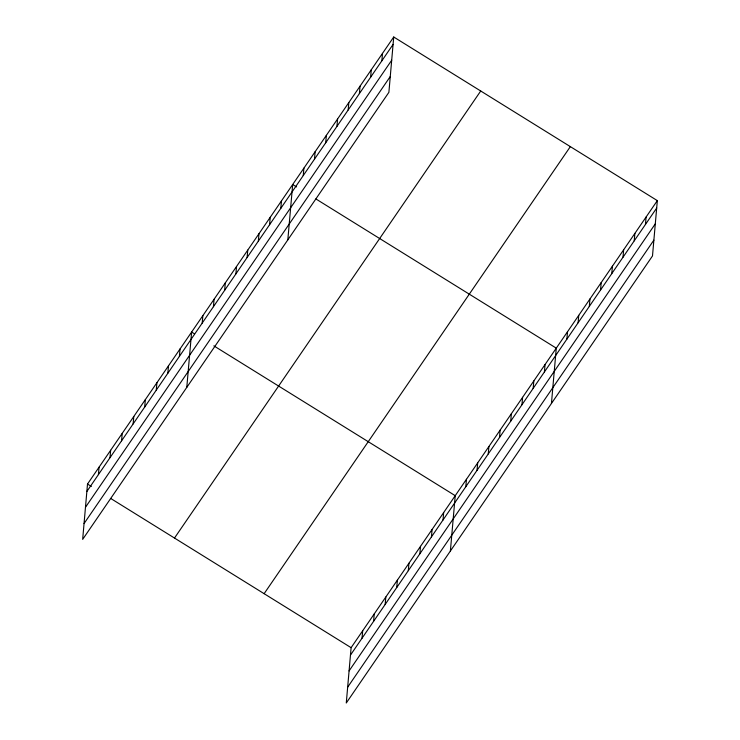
<?xml version="1.0" encoding="UTF-8"?>
<svg xmlns="http://www.w3.org/2000/svg" width="740" height="740" viewBox="0 0 740 740"><rect width="100%" height="100%" fill="white"/><g stroke="black" fill="none" stroke-linecap="round" stroke-linejoin="round"><path stroke-width="1.11" d="M393.726 37L87.505 484.053L82.667 539.377L388.889 92.324L393.726 37L657.333 200.623L652.495 255.947L346.274 703L351.111 647.676L657.333 200.623M98.42 474.59L99.077 467.171M109.992 457.709L110.639 450.281M121.563 440.818L122.211 433.39M133.126 423.928L133.783 416.5M144.698 407.037L145.345 399.609M156.269 390.147L156.917 382.728M167.832 373.256L168.489 365.838M179.404 356.375L180.051 348.947M186.785 387.381L191.623 332.057L194.518 333.86M202.196 323.093L202.853 315.666M213.425 306.702L214.082 299.275M224.655 290.302L225.302 282.884M235.884 273.911L236.532 266.493M247.114 257.52L247.761 250.092M258.343 241.129L258.991 233.701M269.573 224.738L270.22 217.31M280.802 208.347L281.45 200.919M287.832 239.853L292.679 184.528L296.546 186.924M303.252 175.565L303.9 168.137M314.482 159.174L315.129 151.746M325.711 142.774L326.358 135.355M336.94 126.383L337.588 118.964M348.17 109.992L348.818 102.564M359.4 93.601L360.047 86.173M370.62 77.21L371.276 69.782M381.849 60.819L382.506 53.391M362.026 638.213L362.683 630.795M373.598 621.332L374.246 613.904M385.17 604.441L385.818 597.014M396.733 587.551L397.38 580.123M408.304 570.66L408.952 563.232M419.867 553.77L420.524 546.351M431.439 536.889L432.086 529.461M443.01 519.998L443.658 512.57M450.382 551.004L455.23 495.68L213.851 345.858M465.802 486.716L466.459 479.289M477.032 470.325L477.679 462.898M488.261 453.935L488.909 446.507M499.491 437.534L500.138 430.116M510.72 421.143L511.368 413.725M521.95 404.752L522.597 397.325M533.17 388.361L533.827 380.934M544.399 371.97L545.056 364.543M551.439 403.476L556.277 348.151L315.869 198.931M566.859 339.188L567.506 331.761M578.088 322.797L578.736 315.37M589.317 306.406L589.965 298.979M600.547 290.006L601.195 282.588M611.767 273.615L612.424 266.197M622.997 257.224L623.654 249.796M634.226 240.833L634.874 233.405M645.456 224.442L646.103 217.014M86.858 491.48L393.079 44.428M85.47 507.288L391.7 60.227M84.046 523.568L390.276 76.516M174.492 538.054L480.723 90.992M264.125 593.684L570.346 146.631M350.464 655.104L656.685 208.051M349.077 670.912L655.298 223.85M347.652 687.192L653.873 240.139M87.505 484.053L91.372 486.457M110.704 498.455L351.111 647.676"/></g></svg>
